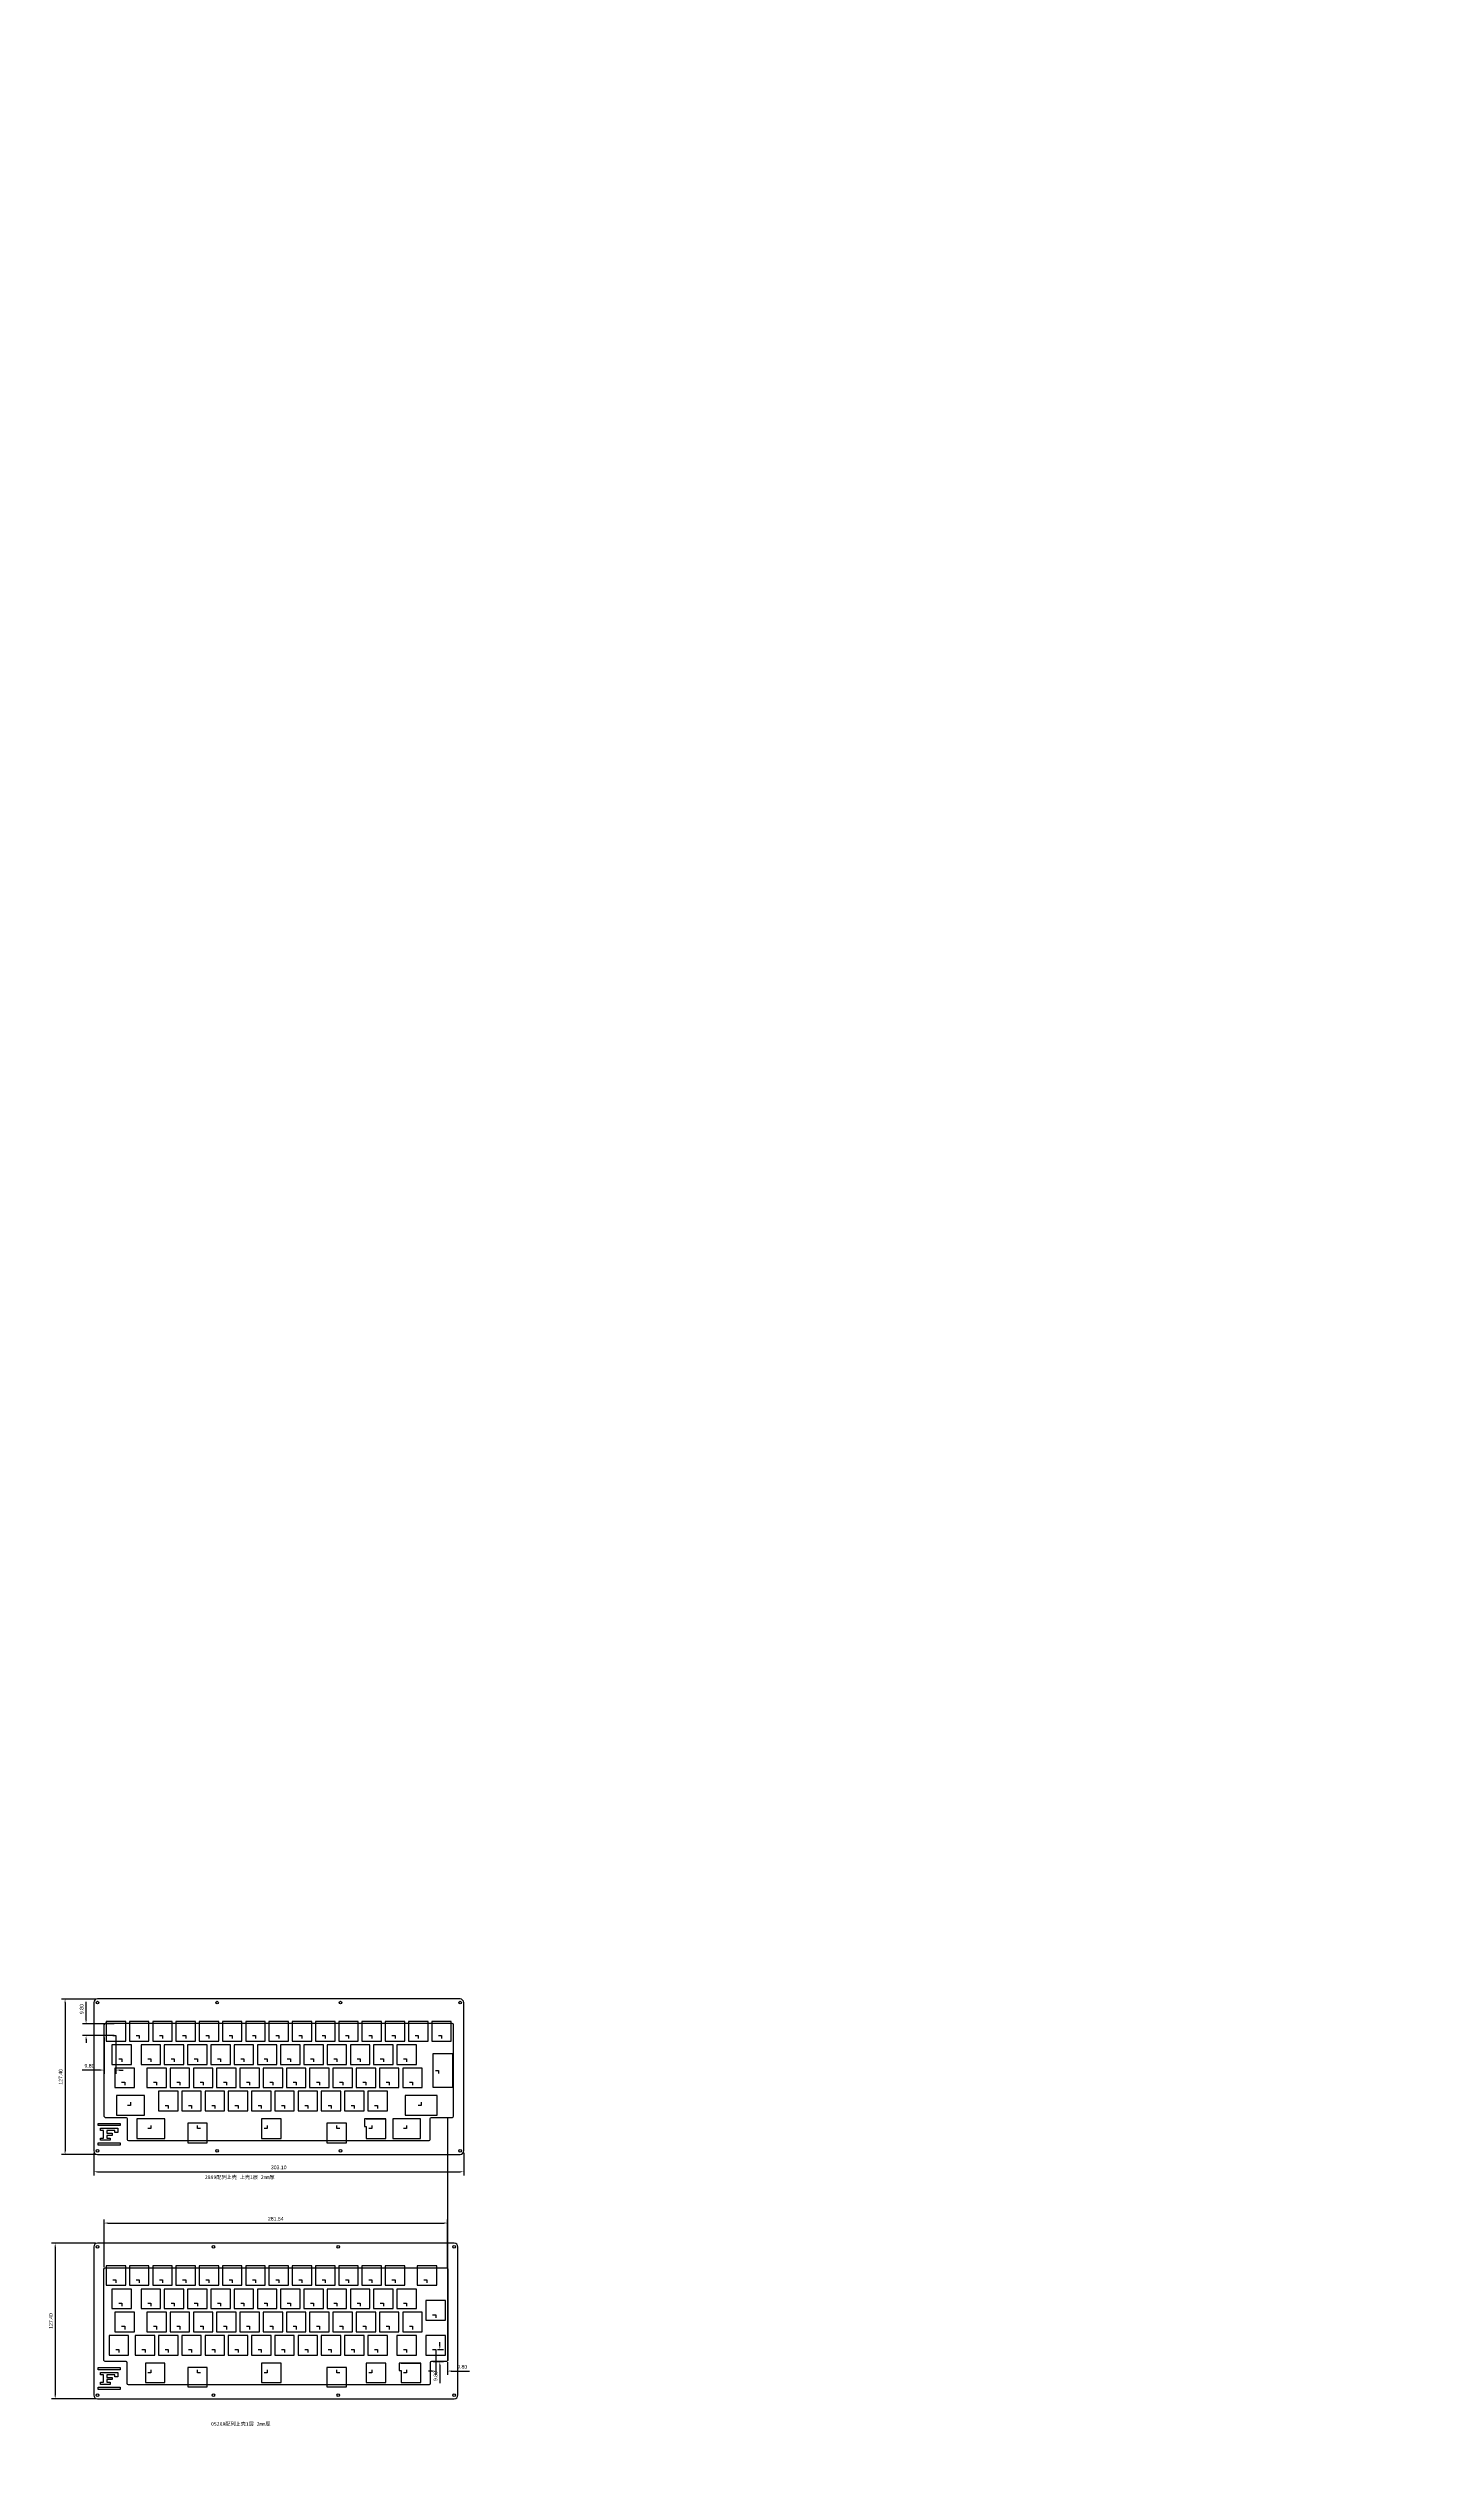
# Model space of a CAD drawing. Header units: millimetres. Extents: x -7565 to 5748, y -10126 to 3805.
# Drawn here: x -4784 to -3669, y -1402 to 582 of the extents above; entities that cross this region are included whole.
import ezdxf

# ---------------------------------------------------------------- set-up
doc = ezdxf.new("R2010")
doc.units = ezdxf.units.MM
doc.layers.get('Defpoints').update_dxf_attribs({"color": 3})
doc.layers.add('View Port', color=1, linetype='Continuous', plot=False)
doc.styles.add('Notes', font='arial.ttf', dxfattribs={"height": 3})
doc.styles.get("Standard").update_dxf_attribs({"font": 'arial.ttf'})
doc.dimstyles.new('Civil-Metric', dxfattribs={"dimtxt": 3, "dimasz": 3, "dimexe": 3, "dimexo": 1.5, "dimgap": 2, "dimtad": 1, "dimzin": 3, "dimdsep": 46, "dimtxsty": 'Standard', "dimcen": 3, "dimazin": 2, "dimtfac": 1, "dimtofl": 0, "dimtmove": 0, "dimatfit": 3, "dimfxl": 1, "dimfrac": 1, "dimtolj": 1, "dimtzin": 0, "dimarcsym": 0})

# ---------------------------------------------------------------- blocks, each defined once
blk = doc.blocks.new('*D64')
at = {"layer": 'Defpoints', "color": 0, "lineweight": -2, "transparency": 16777216}
for p, q in [((767, 537.5), (767, 579.8)), ((769.5, 578.5), (1066.9, 578.5)), ((1069.4, 537.5), (1069.4, 579.8)), ((-4724.8, -1756.8), (-4752.8, -1756.8)), ((-4749.8, -1759.8), (-4749.8, -1881.2)), ((-4724.8, -1884.2), (-4752.8, -1884.2))]:
    blk.add_line(p, q, dxfattribs=at)
at = {"layer": 'Defpoints', "color": 0, "transparency": 16777216}
for p in [(1069.4, 578.5), (767, 536.9), (1069.4, 536.9), (-4723.3, -1756.8), (-4749.8, -1884.2), (-4723.3, -1884.2)]:
    blk.add_point(p, dxfattribs=at)
for points in [[(769.5, 578.9), (769.5, 578.1), (767, 578.5)], [(1066.9, 578.9), (1066.9, 578.1), (1069.4, 578.5)], [(-4750.3, -1759.8), (-4749.3, -1759.8), (-4749.8, -1756.8)], [(-4750.3, -1881.2), (-4749.3, -1881.2), (-4749.8, -1884.2)]]:
    blk.add_solid(points, dxfattribs=at)
at = {"layer": 'Defpoints', "color": 0, "transparency": 16777216, "insert": (918.2, 580.6), "char_height": 2.5, "attachment_point": 5}
blk.add_mtext('302,34', dxfattribs=at)
at = {"layer": 'Defpoints', "color": 0, "transparency": 16777216, "insert": (-4753.4, -1820.5), "char_height": 3, "attachment_point": 5, "rotation": 90}
blk.add_mtext('\\A1;127.40', dxfattribs=at)
blk = doc.blocks.new('*D89')
at = {"layer": 'Defpoints', "color": 0, "lineweight": -2, "transparency": 16777216}
for p, q in [((-4745.3, -1015.1), (-4773.3, -1015.1)), ((-4770.3, -1018.1), (-4770.3, -1139.5)), ((-4745.3, -1142.5), (-4773.3, -1142.5))]:
    blk.add_line(p, q, dxfattribs=at)
at = {"layer": 'Defpoints', "color": 0, "transparency": 16777216}
for p in [(-4743.8, -1015.1), (-4770.3, -1142.5), (-4743.8, -1142.5)]:
    blk.add_point(p, dxfattribs=at)
for points in [[(-4770.8, -1018.1), (-4769.8, -1018.1), (-4770.3, -1015.1)], [(-4770.8, -1139.5), (-4769.8, -1139.5), (-4770.3, -1142.5)]]:
    blk.add_solid(points, dxfattribs=at)
at = {"layer": 'Defpoints', "color": 0, "transparency": 16777216, "insert": (-4773.9, -1078.8), "char_height": 3, "attachment_point": 5, "rotation": 90}
blk.add_mtext('\\A1;127.40', dxfattribs=at)
blk = doc.blocks.new('*D90')
at = {"layer": 'Defpoints', "color": 0, "lineweight": -2, "transparency": 16777216}
for p, q in [((-4745.3, -1215.1), (-4781.4, -1215.1)), ((-4778.4, -1218.1), (-4778.4, -1339.5)), ((-4745.3, -1342.5), (-4781.4, -1342.5))]:
    blk.add_line(p, q, dxfattribs=at)
at = {"layer": 'Defpoints', "color": 0, "transparency": 16777216}
for p in [(-4743.8, -1215.1), (-4778.4, -1342.5), (-4743.8, -1342.5)]:
    blk.add_point(p, dxfattribs=at)
for points in [[(-4778.9, -1218.1), (-4777.9, -1218.1), (-4778.4, -1215.1)], [(-4778.9, -1339.5), (-4777.9, -1339.5), (-4778.4, -1342.5)]]:
    blk.add_solid(points, dxfattribs=at)
at = {"layer": 'Defpoints', "color": 0, "transparency": 16777216, "insert": (-4781.9, -1278.8), "char_height": 3, "attachment_point": 5, "rotation": 90}
blk.add_mtext('\\A1;127.40', dxfattribs=at)
blk = doc.blocks.new('*D91')
at = {"layer": 'Defpoints', "color": 0, "lineweight": -2, "transparency": 16777216}
for p, q in [((-4753.1, -1032.3), (-4753.1, -1017.5)), ((-4730.1, -1035.3), (-4756.1, -1035.3)), ((-4730.1, -1045.1), (-4756.1, -1045.1)), ((-4753.1, -1048.1), (-4753.1, -1051.1))]:
    blk.add_line(p, q, dxfattribs=at)
at = {"layer": 'Defpoints', "color": 0, "transparency": 16777216}
for p in [(-4753.1, -1035.3), (-4728.6, -1035.3), (-4728.6, -1045.1)]:
    blk.add_point(p, dxfattribs=at)
for points in [[(-4753.6, -1032.3), (-4752.6, -1032.3), (-4753.1, -1035.3)], [(-4753.6, -1048.1), (-4752.6, -1048.1), (-4753.1, -1045.1)]]:
    blk.add_solid(points, dxfattribs=at)
at = {"layer": 'Defpoints', "color": 0, "transparency": 16777216, "insert": (-4756.7, -1023.4), "char_height": 3, "attachment_point": 5, "rotation": 90}
blk.add_mtext('\\A1;9.80', dxfattribs=at)
blk = doc.blocks.new('*D92')
at = {"layer": 'Defpoints', "color": 0, "lineweight": -2, "transparency": 16777216}
for p, q in [((-4738.4, -1046.6), (-4738.4, -1076.3)), ((-4728.6, -1046.6), (-4728.6, -1076.3)), ((-4741.4, -1073.3), (-4756.2, -1073.3)), ((-4725.6, -1073.3), (-4722.6, -1073.3))]:
    blk.add_line(p, q, dxfattribs=at)
at = {"layer": 'Defpoints', "color": 0, "transparency": 16777216}
for p in [(-4738.4, -1045.1), (-4728.6, -1045.1), (-4738.4, -1073.3)]:
    blk.add_point(p, dxfattribs=at)
for points in [[(-4741.4, -1072.8), (-4741.4, -1073.8), (-4738.4, -1073.3)], [(-4725.6, -1072.8), (-4725.6, -1073.8), (-4728.6, -1073.3)]]:
    blk.add_solid(points, dxfattribs=at)
at = {"layer": 'Defpoints', "color": 0, "transparency": 16777216, "insert": (-4750.3, -1069.8), "char_height": 3, "attachment_point": 5}
blk.add_mtext('\\A1;9.80', dxfattribs=at)
blk = doc.blocks.new('*D93')
at = {"layer": 'Defpoints', "color": 0, "lineweight": -2, "transparency": 16777216}
for p, q in [((-4465.2, -1302.2), (-4460.3, -1302.2)), ((-4463.3, -1299.2), (-4463.3, -1296.2)), ((-4468.7, -1312), (-4460.3, -1312)), ((-4463.3, -1315), (-4463.3, -1329.8))]:
    blk.add_line(p, q, dxfattribs=at)
at = {"layer": 'Defpoints', "color": 0, "transparency": 16777216}
for p in [(-4466.7, -1302.2), (-4470.2, -1312), (-4463.3, -1312)]:
    blk.add_point(p, dxfattribs=at)
for points in [[(-4463.8, -1299.2), (-4462.8, -1299.2), (-4463.3, -1302.2)], [(-4463.8, -1315), (-4462.8, -1315), (-4463.3, -1312)]]:
    blk.add_solid(points, dxfattribs=at)
at = {"layer": 'Defpoints', "color": 0, "transparency": 16777216, "insert": (-4466.8, -1323.9), "char_height": 3, "attachment_point": 5, "rotation": 90}
blk.add_mtext('\\A1;9.80', dxfattribs=at)
blk = doc.blocks.new('*D94')
at = {"layer": 'Defpoints', "color": 0, "lineweight": -2, "transparency": 16777216}
for p, q in [((-4466.7, -1303.7), (-4466.7, -1322.8)), ((-4469.7, -1319.8), (-4472.7, -1319.8)), ((-4456.9, -1312.5), (-4456.9, -1322.8)), ((-4453.9, -1319.8), (-4439.1, -1319.8))]:
    blk.add_line(p, q, dxfattribs=at)
at = {"layer": 'Defpoints', "color": 0, "transparency": 16777216}
for p in [(-4466.7, -1302.2), (-4456.9, -1311), (-4456.9, -1319.8)]:
    blk.add_point(p, dxfattribs=at)
for points in [[(-4469.7, -1319.3), (-4469.7, -1320.3), (-4466.7, -1319.8)], [(-4453.9, -1319.3), (-4453.9, -1320.3), (-4456.9, -1319.8)]]:
    blk.add_solid(points, dxfattribs=at)
at = {"layer": 'Defpoints', "color": 0, "transparency": 16777216, "insert": (-4445, -1316.3), "char_height": 3, "attachment_point": 5}
blk.add_mtext('\\A1;9.80', dxfattribs=at)
blk = doc.blocks.new('*D95')
at = {"layer": 'Defpoints', "color": 0, "lineweight": -2, "transparency": 16777216}
for p, q in [((-4738.4, -1234.8), (-4738.4, -1195.6)), ((-4735.4, -1198.6), (-4459.9, -1198.6)), ((-4456.9, -1234.8), (-4456.9, -1195.6))]:
    blk.add_line(p, q, dxfattribs=at)
at = {"layer": 'Defpoints', "color": 0, "transparency": 16777216}
for p in [(-4456.9, -1198.6), (-4738.4, -1236.3), (-4456.9, -1236.3)]:
    blk.add_point(p, dxfattribs=at)
for points in [[(-4735.4, -1198.1), (-4735.4, -1199.1), (-4738.4, -1198.6)], [(-4459.9, -1198.1), (-4459.9, -1199.1), (-4456.9, -1198.6)]]:
    blk.add_solid(points, dxfattribs=at)
at = {"layer": 'Defpoints', "color": 0, "transparency": 16777216, "insert": (-4597.7, -1195.1), "char_height": 3, "attachment_point": 5}
blk.add_mtext('\\A1;281.54', dxfattribs=at)
blk = doc.blocks.new('*D96')
at = {"layer": 'Defpoints', "color": 0, "lineweight": -2, "transparency": 16777216}
for p, q in [((-4746.8, -1141), (-4746.8, -1159.6)), ((-4443.7, -1141), (-4443.7, -1159.6)), ((-4743.8, -1156.6), (-4446.7, -1156.6))]:
    blk.add_line(p, q, dxfattribs=at)
at = {"layer": 'Defpoints', "color": 0, "transparency": 16777216}
for p in [(-4746.8, -1139.5), (-4443.7, -1139.5), (-4443.7, -1156.6)]:
    blk.add_point(p, dxfattribs=at)
for points in [[(-4743.8, -1156.1), (-4743.8, -1157.1), (-4746.8, -1156.6)], [(-4446.7, -1156.1), (-4446.7, -1157.1), (-4443.7, -1156.6)]]:
    blk.add_solid(points, dxfattribs=at)
at = {"layer": 'Defpoints', "color": 0, "transparency": 16777216, "insert": (-4595.3, -1153), "char_height": 3, "attachment_point": 5}
blk.add_mtext('\\A1;303.10', dxfattribs=at)

msp = doc.modelspace()

# ---------------------------------------------------------------- linework, layer by layer
for points in [[(-4746.822, -1018.063), (-4746.822, -1139.463, 0.41421356), (-4743.822, -1142.463), (-4446.722, -1142.463, 0.41421356), (-4443.722, -1139.463), (-4443.722, -1018.063, 0.41421356), (-4446.722, -1015.063), (-4743.822, -1015.063, 0.41421356)], [(-4471.172, -1113.013, -0.41421356), (-4470.172, -1112.013), (-4453.122, -1112.013, 0.41421356), (-4452.122, -1111.013), (-4452.122, -1036.263, 0.41421356), (-4453.122, -1035.263), (-4737.422, -1035.263, 0.41421356), (-4738.422, -1036.263), (-4738.422, -1111.013, 0.41421356), (-4737.422, -1112.013), (-4720.372, -1112.013, -0.41421356), (-4719.372, -1113.013), (-4719.372, -1130.063, 0.41421356), (-4718.372, -1131.063), (-4472.172, -1131.063, 0.41421356), (-4471.172, -1130.063)], [(-4448.485, -1339.463), (-4448.485, -1218.063, 0.41421356), (-4451.485, -1215.063), (-4743.822, -1215.063, 0.41421356), (-4746.822, -1218.063), (-4746.822, -1339.463, 0.41421356), (-4743.822, -1342.463), (-4451.485, -1342.463, 0.41421356)], [(-4456.885, -1236.263), (-4456.885, -1311.013, -0.41421356), (-4457.885, -1312.013), (-4470.172, -1312.013, 0.41421356), (-4471.172, -1313.013), (-4471.172, -1330.063, -0.41421356), (-4472.172, -1331.063), (-4718.372, -1331.063, -0.41421356), (-4719.372, -1330.063), (-4719.372, -1313.013, 0.41421356), (-4720.372, -1312.013), (-4737.422, -1312.013, -0.41421356), (-4738.422, -1311.013), (-4738.422, -1236.263, -0.41421356), (-4737.422, -1235.263), (-4457.885, -1235.263, -0.41421356)]]:
    msp.add_lwpolyline(points, format="xyb", close=True)
for centre in [(-4743.822, -1018.063), (-4645.822, -1018.063), (-4544.722, -1018.063), (-4446.722, -1018.063), (-4743.822, -1139.463), (-4645.822, -1139.463), (-4544.722, -1139.463), (-4446.722, -1139.463), (-4743.822, -1218.063), (-4648.822, -1218.063), (-4546.485, -1218.063), (-4451.485, -1218.063), (-4743.822, -1339.463), (-4648.822, -1339.463), (-4546.485, -1339.463), (-4451.485, -1339.463)]:
    msp.add_circle(centre, 1.1)
at = {"layer": 'Defpoints'}
msp.add_line((-4456.885, -1311.013), (-4456.885, -1112.013), dxfattribs=at)
for points in [[(-4743.323, -1116.978), (-4725.096, -1116.978), (-4725.096, -1118.79), (-4743.323, -1118.79)], [(-4736.211, -1128.978), (-4733.449, -1128.978), (-4733.449, -1130.79), (-4741.323, -1130.79), (-4741.323, -1128.978), (-4738.823, -1128.978), (-4738.823, -1122.79), (-4741.323, -1122.79), (-4741.323, -1120.978), (-4727.096, -1120.978), (-4727.096, -1124.478), (-4729.409, -1124.478), (-4729.409, -1122.79), (-4736.211, -1122.79), (-4736.211, -1124.978), (-4731.596, -1124.978), (-4731.596, -1126.79), (-4736.211, -1126.79)], [(-4743.323, -1132.978), (-4725.096, -1132.978), (-4725.096, -1134.79), (-4743.323, -1134.79)], [(-4743.323, -1316.978), (-4725.096, -1316.978), (-4725.096, -1318.79), (-4743.323, -1318.79)], [(-4736.211, -1328.978), (-4733.449, -1328.978), (-4733.449, -1330.79), (-4741.323, -1330.79), (-4741.323, -1328.978), (-4738.823, -1328.978), (-4738.823, -1322.79), (-4741.323, -1322.79), (-4741.323, -1320.978), (-4727.096, -1320.978), (-4727.096, -1324.478), (-4729.409, -1324.478), (-4729.409, -1322.79), (-4736.211, -1322.79), (-4736.211, -1324.978), (-4731.596, -1324.978), (-4731.596, -1326.79), (-4736.211, -1326.79)], [(-4743.323, -1332.978), (-4725.096, -1332.978), (-4725.096, -1334.79), (-4743.323, -1334.79)]]:
    msp.add_lwpolyline(points, close=True, dxfattribs=at)
at = {"layer": 'View Port'}
for points in [[(-4720.622, -1049.563), (-4720.622, -1033.563), (-4736.622, -1033.563), (-4736.622, -1049.563)], [(-4701.572, -1049.563), (-4701.572, -1033.563), (-4717.572, -1033.563), (-4717.572, -1049.563)], [(-4682.522, -1049.563), (-4682.522, -1033.563), (-4698.522, -1033.563), (-4698.522, -1049.563)], [(-4663.472, -1049.563), (-4663.472, -1033.563), (-4679.472, -1033.563), (-4679.472, -1049.563)], [(-4644.422, -1049.563), (-4644.422, -1033.563), (-4660.422, -1033.563), (-4660.422, -1049.563)], [(-4625.372, -1049.563), (-4625.372, -1033.563), (-4641.372, -1033.563), (-4641.372, -1049.563)], [(-4606.322, -1049.563), (-4606.322, -1033.563), (-4622.322, -1033.563), (-4622.322, -1049.563)], [(-4587.272, -1049.563), (-4587.272, -1033.563), (-4603.272, -1033.563), (-4603.272, -1049.563)], [(-4568.222, -1049.563), (-4568.222, -1033.563), (-4584.222, -1033.563), (-4584.222, -1049.563)], [(-4549.172, -1049.563), (-4549.172, -1033.563), (-4565.172, -1033.563), (-4565.172, -1049.563)], [(-4530.122, -1049.563), (-4530.122, -1033.563), (-4546.122, -1033.563), (-4546.122, -1049.563)], [(-4511.072, -1049.563), (-4511.072, -1033.563), (-4527.072, -1033.563), (-4527.072, -1049.563)], [(-4492.022, -1049.563), (-4492.022, -1033.563), (-4508.022, -1033.563), (-4508.022, -1049.563)], [(-4472.972, -1049.563), (-4472.972, -1033.563), (-4488.972, -1033.563), (-4488.972, -1049.563)], [(-4453.922, -1049.563), (-4453.922, -1033.563), (-4469.922, -1033.563), (-4469.922, -1049.563)], [(-4715.86, -1068.613), (-4715.86, -1052.613), (-4731.86, -1052.613), (-4731.86, -1068.613)], [(-4692.047, -1068.613), (-4692.047, -1052.613), (-4708.047, -1052.613), (-4708.047, -1068.613)], [(-4672.997, -1068.613), (-4672.997, -1052.613), (-4688.997, -1052.613), (-4688.997, -1068.613)], [(-4653.947, -1068.613), (-4653.947, -1052.613), (-4669.947, -1052.613), (-4669.947, -1068.613)], [(-4634.897, -1068.613), (-4634.897, -1052.613), (-4650.897, -1052.613), (-4650.897, -1068.613)], [(-4615.847, -1068.613), (-4615.847, -1052.613), (-4631.847, -1052.613), (-4631.847, -1068.613)], [(-4596.797, -1068.613), (-4596.797, -1052.613), (-4612.797, -1052.613), (-4612.797, -1068.613)], [(-4577.747, -1068.613), (-4577.747, -1052.613), (-4593.747, -1052.613), (-4593.747, -1068.613)], [(-4558.697, -1068.613), (-4558.697, -1052.613), (-4574.697, -1052.613), (-4574.697, -1068.613)], [(-4539.647, -1068.613), (-4539.647, -1052.613), (-4555.647, -1052.613), (-4555.647, -1068.613)], [(-4520.597, -1068.613), (-4520.597, -1052.613), (-4536.597, -1052.613), (-4536.597, -1068.613)], [(-4501.547, -1068.613), (-4501.547, -1052.613), (-4517.547, -1052.613), (-4517.547, -1068.613)], [(-4482.497, -1068.613), (-4482.497, -1052.613), (-4498.497, -1052.613), (-4498.497, -1068.613)], [(-4452.804, -1065.638), (-4452.804, -1081.638), (-4452.804, -1087.563), (-4464.304, -1087.563), (-4468.804, -1087.563), (-4468.804, -1081.638), (-4468.804, -1065.638), (-4468.804, -1059.713), (-4464.304, -1059.713), (-4452.804, -1059.713)], [(-4713.479, -1087.663), (-4713.479, -1071.663), (-4729.479, -1071.663), (-4729.479, -1087.663)], [(-4687.285, -1087.663), (-4687.285, -1071.663), (-4703.285, -1071.663), (-4703.285, -1087.663)], [(-4677.76, -1106.713), (-4677.76, -1090.713), (-4693.76, -1090.713), (-4693.76, -1106.713)], [(-4668.235, -1087.663), (-4668.235, -1071.663), (-4684.235, -1071.663), (-4684.235, -1087.663)], [(-4658.71, -1106.713), (-4658.71, -1090.713), (-4674.71, -1090.713), (-4674.71, -1106.713)], [(-4649.185, -1087.663), (-4649.185, -1071.663), (-4665.185, -1071.663), (-4665.185, -1087.663)], [(-4639.66, -1106.713), (-4639.66, -1090.713), (-4655.66, -1090.713), (-4655.66, -1106.713)], [(-4630.135, -1087.663), (-4630.135, -1071.663), (-4646.135, -1071.663), (-4646.135, -1087.663)], [(-4620.61, -1106.713), (-4620.61, -1090.713), (-4636.61, -1090.713), (-4636.61, -1106.713)], [(-4611.085, -1087.663), (-4611.085, -1071.663), (-4627.085, -1071.663), (-4627.085, -1087.663)], [(-4601.56, -1106.713), (-4601.56, -1090.713), (-4617.56, -1090.713), (-4617.56, -1106.713)], [(-4592.035, -1087.663), (-4592.035, -1071.663), (-4608.035, -1071.663), (-4608.035, -1087.663)], [(-4582.51, -1106.713), (-4582.51, -1090.713), (-4598.51, -1090.713), (-4598.51, -1106.713)], [(-4572.985, -1087.663), (-4572.985, -1071.663), (-4588.985, -1071.663), (-4588.985, -1087.663)], [(-4563.46, -1106.713), (-4563.46, -1090.713), (-4579.46, -1090.713), (-4579.46, -1106.713)], [(-4553.935, -1087.663), (-4553.935, -1071.663), (-4569.935, -1071.663), (-4569.935, -1087.663)], [(-4544.41, -1106.713), (-4544.41, -1090.713), (-4560.41, -1090.713), (-4560.41, -1106.713)], [(-4534.885, -1087.663), (-4534.885, -1071.663), (-4550.885, -1071.663), (-4550.885, -1087.663)], [(-4525.36, -1106.713), (-4525.36, -1090.713), (-4541.36, -1090.713), (-4541.36, -1106.713)], [(-4515.835, -1087.663), (-4515.835, -1071.663), (-4531.835, -1071.663), (-4531.835, -1087.663)], [(-4506.31, -1106.713), (-4506.31, -1090.713), (-4522.31, -1090.713), (-4522.31, -1106.713)], [(-4496.785, -1087.663), (-4496.785, -1071.663), (-4512.785, -1071.663), (-4512.785, -1087.663)], [(-4477.735, -1087.663), (-4477.735, -1071.663), (-4493.735, -1071.663), (-4493.735, -1087.663)], [(-4728.116, -1110.213), (-4705.316, -1110.213), (-4705.316, -1094.213), (-4728.116, -1094.213)], [(-4491.791, -1110.213), (-4465.391, -1110.213), (-4465.391, -1094.213), (-4491.791, -1094.213)], [(-4711.447, -1129.263), (-4688.647, -1129.263), (-4688.647, -1113.263), (-4711.447, -1113.263)], [(-4669.797, -1116.763), (-4669.797, -1132.763), (-4653.797, -1132.763), (-4653.797, -1116.763)], [(-4609.297, -1129.263), (-4593.297, -1129.263), (-4593.297, -1113.263), (-4609.297, -1113.263)], [(-4555.797, -1116.763), (-4555.797, -1132.763), (-4539.797, -1132.763), (-4539.797, -1116.763)], [(-4501.897, -1129.263), (-4479.097, -1129.263), (-4479.097, -1113.263), (-4501.897, -1113.263)], [(-4720.622, -1249.563), (-4720.622, -1233.563), (-4736.622, -1233.563), (-4736.622, -1249.563)], [(-4701.572, -1249.563), (-4701.572, -1233.563), (-4717.572, -1233.563), (-4717.572, -1249.563)], [(-4682.522, -1249.563), (-4682.522, -1233.563), (-4698.522, -1233.563), (-4698.522, -1249.563)], [(-4663.472, -1249.563), (-4663.472, -1233.563), (-4679.472, -1233.563), (-4679.472, -1249.563)], [(-4644.422, -1249.563), (-4644.422, -1233.563), (-4660.422, -1233.563), (-4660.422, -1249.563)], [(-4625.372, -1249.563), (-4625.372, -1233.563), (-4641.372, -1233.563), (-4641.372, -1249.563)], [(-4606.322, -1249.563), (-4606.322, -1233.563), (-4622.322, -1233.563), (-4622.322, -1249.563)], [(-4587.272, -1249.563), (-4587.272, -1233.563), (-4603.272, -1233.563), (-4603.272, -1249.563)], [(-4568.222, -1249.563), (-4568.222, -1233.563), (-4584.222, -1233.563), (-4584.222, -1249.563)], [(-4549.172, -1249.563), (-4549.172, -1233.563), (-4565.172, -1233.563), (-4565.172, -1249.563)], [(-4530.122, -1249.563), (-4530.122, -1233.563), (-4546.122, -1233.563), (-4546.122, -1249.563)], [(-4511.072, -1249.563), (-4511.072, -1233.563), (-4527.072, -1233.563), (-4527.072, -1249.563)], [(-4492.022, -1249.563), (-4492.022, -1233.563), (-4508.022, -1233.563), (-4508.022, -1249.563)], [(-4465.829, -1249.563), (-4465.829, -1233.563), (-4481.829, -1233.563), (-4481.829, -1249.563)], [(-4715.86, -1268.613), (-4715.86, -1252.613), (-4731.86, -1252.613), (-4731.86, -1268.613)], [(-4692.047, -1268.613), (-4692.047, -1252.613), (-4708.047, -1252.613), (-4708.047, -1268.613)], [(-4672.997, -1268.613), (-4672.997, -1252.613), (-4688.997, -1252.613), (-4688.997, -1268.613)], [(-4653.947, -1268.613), (-4653.947, -1252.613), (-4669.947, -1252.613), (-4669.947, -1268.613)], [(-4634.897, -1268.613), (-4634.897, -1252.613), (-4650.897, -1252.613), (-4650.897, -1268.613)], [(-4615.847, -1268.613), (-4615.847, -1252.613), (-4631.847, -1252.613), (-4631.847, -1268.613)], [(-4596.797, -1268.613), (-4596.797, -1252.613), (-4612.797, -1252.613), (-4612.797, -1268.613)], [(-4577.747, -1268.613), (-4577.747, -1252.613), (-4593.747, -1252.613), (-4593.747, -1268.613)], [(-4558.697, -1268.613), (-4558.697, -1252.613), (-4574.697, -1252.613), (-4574.697, -1268.613)], [(-4539.647, -1268.613), (-4539.647, -1252.613), (-4555.647, -1252.613), (-4555.647, -1268.613)], [(-4520.597, -1268.613), (-4520.597, -1252.613), (-4536.597, -1252.613), (-4536.597, -1268.613)], [(-4501.547, -1268.613), (-4501.547, -1252.613), (-4517.547, -1252.613), (-4517.547, -1268.613)], [(-4482.497, -1268.613), (-4482.497, -1252.613), (-4498.497, -1252.613), (-4498.497, -1268.613)], [(-4458.685, -1278.138), (-4458.685, -1262.138), (-4474.685, -1262.138), (-4474.685, -1278.138)], [(-4713.479, -1287.663), (-4713.479, -1271.663), (-4729.479, -1271.663), (-4729.479, -1287.663)], [(-4687.285, -1287.663), (-4687.285, -1271.663), (-4703.285, -1271.663), (-4703.285, -1287.663)], [(-4668.235, -1287.663), (-4668.235, -1271.663), (-4684.235, -1271.663), (-4684.235, -1287.663)], [(-4649.185, -1287.663), (-4649.185, -1271.663), (-4665.185, -1271.663), (-4665.185, -1287.663)], [(-4630.135, -1287.663), (-4630.135, -1271.663), (-4646.135, -1271.663), (-4646.135, -1287.663)], [(-4611.085, -1287.663), (-4611.085, -1271.663), (-4627.085, -1271.663), (-4627.085, -1287.663)], [(-4592.035, -1287.663), (-4592.035, -1271.663), (-4608.035, -1271.663), (-4608.035, -1287.663)], [(-4572.985, -1287.663), (-4572.985, -1271.663), (-4588.985, -1271.663), (-4588.985, -1287.663)], [(-4553.935, -1287.663), (-4553.935, -1271.663), (-4569.935, -1271.663), (-4569.935, -1287.663)], [(-4534.885, -1287.663), (-4534.885, -1271.663), (-4550.885, -1271.663), (-4550.885, -1287.663)], [(-4515.835, -1287.663), (-4515.835, -1271.663), (-4531.835, -1271.663), (-4531.835, -1287.663)], [(-4496.785, -1287.663), (-4496.785, -1271.663), (-4512.785, -1271.663), (-4512.785, -1287.663)], [(-4477.735, -1287.663), (-4477.735, -1271.663), (-4493.735, -1271.663), (-4493.735, -1287.663)], [(-4718.241, -1306.713), (-4718.241, -1290.713), (-4734.241, -1290.713), (-4734.241, -1306.713)], [(-4696.81, -1306.713), (-4696.81, -1290.713), (-4712.81, -1290.713), (-4712.81, -1306.713)], [(-4677.76, -1306.713), (-4677.76, -1290.713), (-4693.76, -1290.713), (-4693.76, -1306.713)], [(-4658.71, -1306.713), (-4658.71, -1290.713), (-4674.71, -1290.713), (-4674.71, -1306.713)], [(-4639.66, -1306.713), (-4639.66, -1290.713), (-4655.66, -1290.713), (-4655.66, -1306.713)], [(-4620.61, -1306.713), (-4620.61, -1290.713), (-4636.61, -1290.713), (-4636.61, -1306.713)], [(-4601.56, -1306.713), (-4601.56, -1290.713), (-4617.56, -1290.713), (-4617.56, -1306.713)], [(-4582.51, -1306.713), (-4582.51, -1290.713), (-4598.51, -1290.713), (-4598.51, -1306.713)], [(-4563.46, -1306.713), (-4563.46, -1290.713), (-4579.46, -1290.713), (-4579.46, -1306.713)], [(-4544.41, -1306.713), (-4544.41, -1290.713), (-4560.41, -1290.713), (-4560.41, -1306.713)], [(-4525.36, -1306.713), (-4525.36, -1290.713), (-4541.36, -1290.713), (-4541.36, -1306.713)], [(-4506.31, -1306.713), (-4506.31, -1290.713), (-4522.31, -1290.713), (-4522.31, -1306.713)], [(-4482.497, -1306.713), (-4482.497, -1290.713), (-4498.497, -1290.713), (-4498.497, -1306.713)], [(-4458.685, -1306.713), (-4458.685, -1290.713), (-4474.685, -1290.713), (-4474.685, -1306.713)], [(-4704.547, -1329.263), (-4688.547, -1329.263), (-4688.547, -1313.263), (-4704.547, -1313.263)], [(-4669.797, -1316.763), (-4669.797, -1332.763), (-4653.797, -1332.763), (-4653.797, -1316.763)], [(-4609.297, -1329.263), (-4593.297, -1329.263), (-4593.297, -1313.263), (-4609.297, -1313.263)], [(-4555.797, -1316.763), (-4555.797, -1332.763), (-4539.797, -1332.763), (-4539.797, -1316.763)], [(-4523.572, -1329.263), (-4507.572, -1329.263), (-4507.572, -1313.263), (-4523.572, -1313.263)]]:
    msp.add_lwpolyline(points, close=True, dxfattribs=at)
for points in [[(-4731.122, -1045.063), (-4728.622, -1045.063), (-4728.622, -1047.563)], [(-4712.072, -1045.063), (-4709.572, -1045.063), (-4709.572, -1047.563)], [(-4693.022, -1045.063), (-4690.522, -1045.063), (-4690.522, -1047.563)], [(-4673.972, -1045.063), (-4671.472, -1045.063), (-4671.472, -1047.563)], [(-4654.922, -1045.063), (-4652.422, -1045.063), (-4652.422, -1047.563)], [(-4635.872, -1045.063), (-4633.372, -1045.063), (-4633.372, -1047.563)], [(-4616.822, -1045.063), (-4614.322, -1045.063), (-4614.322, -1047.563)], [(-4597.772, -1045.063), (-4595.272, -1045.063), (-4595.272, -1047.563)], [(-4578.722, -1045.063), (-4576.222, -1045.063), (-4576.222, -1047.563)], [(-4559.672, -1045.063), (-4557.172, -1045.063), (-4557.172, -1047.563)], [(-4540.622, -1045.063), (-4538.122, -1045.063), (-4538.122, -1047.563)], [(-4521.572, -1045.063), (-4519.072, -1045.063), (-4519.072, -1047.563)], [(-4502.522, -1045.063), (-4500.022, -1045.063), (-4500.022, -1047.563)], [(-4483.472, -1045.063), (-4480.972, -1045.063), (-4480.972, -1047.563)], [(-4464.422, -1045.063), (-4461.922, -1045.063), (-4461.922, -1047.563)], [(-4726.36, -1064.113), (-4723.86, -1064.113), (-4723.86, -1066.613)], [(-4702.547, -1064.113), (-4700.047, -1064.113), (-4700.047, -1066.613)], [(-4683.497, -1064.113), (-4680.997, -1064.113), (-4680.997, -1066.613)], [(-4664.447, -1064.113), (-4661.947, -1064.113), (-4661.947, -1066.613)], [(-4645.397, -1064.113), (-4642.897, -1064.113), (-4642.897, -1066.613)], [(-4626.347, -1064.113), (-4623.847, -1064.113), (-4623.847, -1066.613)], [(-4607.297, -1064.113), (-4604.797, -1064.113), (-4604.797, -1066.613)], [(-4588.247, -1064.113), (-4585.747, -1064.113), (-4585.747, -1066.613)], [(-4569.197, -1064.113), (-4566.697, -1064.113), (-4566.697, -1066.613)], [(-4550.147, -1064.113), (-4547.647, -1064.113), (-4547.647, -1066.613)], [(-4531.097, -1064.113), (-4528.597, -1064.113), (-4528.597, -1066.613)], [(-4512.047, -1064.113), (-4509.547, -1064.113), (-4509.547, -1066.613)], [(-4492.997, -1064.113), (-4490.497, -1064.113), (-4490.497, -1066.613)], [(-4723.979, -1083.163), (-4721.479, -1083.163), (-4721.479, -1085.663)], [(-4697.785, -1083.163), (-4695.285, -1083.163), (-4695.285, -1085.663)], [(-4678.735, -1083.163), (-4676.235, -1083.163), (-4676.235, -1085.663)], [(-4659.685, -1083.163), (-4657.185, -1083.163), (-4657.185, -1085.663)], [(-4640.635, -1083.163), (-4638.135, -1083.163), (-4638.135, -1085.663)], [(-4621.585, -1083.163), (-4619.085, -1083.163), (-4619.085, -1085.663)], [(-4602.535, -1083.163), (-4600.035, -1083.163), (-4600.035, -1085.663)], [(-4583.485, -1083.163), (-4580.985, -1083.163), (-4580.985, -1085.663)], [(-4564.435, -1083.163), (-4561.935, -1083.163), (-4561.935, -1085.663)], [(-4545.385, -1083.163), (-4542.885, -1083.163), (-4542.885, -1085.663)], [(-4526.335, -1083.163), (-4523.835, -1083.163), (-4523.835, -1085.663)], [(-4507.285, -1083.163), (-4504.785, -1083.163), (-4504.785, -1085.663)], [(-4488.235, -1083.163), (-4485.735, -1083.163), (-4485.735, -1085.663)], [(-4466.804, -1073.638), (-4464.304, -1073.638), (-4464.304, -1076.138)], [(-4716.716, -1099.713), (-4716.716, -1102.213), (-4719.216, -1102.213)], [(-4688.26, -1102.213), (-4685.76, -1102.213), (-4685.76, -1104.713)], [(-4669.21, -1102.213), (-4666.71, -1102.213), (-4666.71, -1104.713)], [(-4650.16, -1102.213), (-4647.66, -1102.213), (-4647.66, -1104.713)], [(-4631.11, -1102.213), (-4628.61, -1102.213), (-4628.61, -1104.713)], [(-4612.06, -1102.213), (-4609.56, -1102.213), (-4609.56, -1104.713)], [(-4593.01, -1102.213), (-4590.51, -1102.213), (-4590.51, -1104.713)], [(-4573.96, -1102.213), (-4571.46, -1102.213), (-4571.46, -1104.713)], [(-4554.91, -1102.213), (-4552.41, -1102.213), (-4552.41, -1104.713)], [(-4535.86, -1102.213), (-4533.36, -1102.213), (-4533.36, -1104.713)], [(-4516.81, -1102.213), (-4514.31, -1102.213), (-4514.31, -1104.713)], [(-4478.591, -1099.713), (-4478.591, -1102.213), (-4481.091, -1102.213)], [(-4700.047, -1118.763), (-4700.047, -1121.263), (-4702.547, -1121.263)], [(-4659.297, -1121.263), (-4661.797, -1121.263), (-4661.797, -1118.763)], [(-4604.797, -1118.763), (-4604.797, -1121.263), (-4607.297, -1121.263)], [(-4545.297, -1121.263), (-4547.797, -1121.263), (-4547.797, -1118.763)], [(-4523.572, -1113.263), (-4507.572, -1113.263), (-4525.072, -1113.263), (-4525.072, -1119.463), (-4523.572, -1119.463), (-4523.572, -1129.263), (-4507.572, -1129.263), (-4507.572, -1113.263)], [(-4519.072, -1118.763), (-4519.072, -1121.263), (-4521.572, -1121.263)], [(-4490.497, -1118.763), (-4490.497, -1121.263), (-4492.997, -1121.263)], [(-4731.122, -1245.063), (-4728.622, -1245.063), (-4728.622, -1247.563)], [(-4712.072, -1245.063), (-4709.572, -1245.063), (-4709.572, -1247.563)], [(-4693.022, -1245.063), (-4690.522, -1245.063), (-4690.522, -1247.563)], [(-4673.972, -1245.063), (-4671.472, -1245.063), (-4671.472, -1247.563)], [(-4654.922, -1245.063), (-4652.422, -1245.063), (-4652.422, -1247.563)], [(-4635.872, -1245.063), (-4633.372, -1245.063), (-4633.372, -1247.563)], [(-4616.822, -1245.063), (-4614.322, -1245.063), (-4614.322, -1247.563)], [(-4597.772, -1245.063), (-4595.272, -1245.063), (-4595.272, -1247.563)], [(-4578.722, -1245.063), (-4576.222, -1245.063), (-4576.222, -1247.563)], [(-4559.672, -1245.063), (-4557.172, -1245.063), (-4557.172, -1247.563)], [(-4540.622, -1245.063), (-4538.122, -1245.063), (-4538.122, -1247.563)], [(-4521.572, -1245.063), (-4519.072, -1245.063), (-4519.072, -1247.563)], [(-4502.522, -1245.063), (-4500.022, -1245.063), (-4500.022, -1247.563)], [(-4476.329, -1245.063), (-4473.829, -1245.063), (-4473.829, -1247.563)], [(-4726.36, -1264.113), (-4723.86, -1264.113), (-4723.86, -1266.613)], [(-4702.547, -1264.113), (-4700.047, -1264.113), (-4700.047, -1266.613)], [(-4683.497, -1264.113), (-4680.997, -1264.113), (-4680.997, -1266.613)], [(-4664.447, -1264.113), (-4661.947, -1264.113), (-4661.947, -1266.613)], [(-4645.397, -1264.113), (-4642.897, -1264.113), (-4642.897, -1266.613)], [(-4626.347, -1264.113), (-4623.847, -1264.113), (-4623.847, -1266.613)], [(-4607.297, -1264.113), (-4604.797, -1264.113), (-4604.797, -1266.613)], [(-4588.247, -1264.113), (-4585.747, -1264.113), (-4585.747, -1266.613)], [(-4569.197, -1264.113), (-4566.697, -1264.113), (-4566.697, -1266.613)], [(-4550.147, -1264.113), (-4547.647, -1264.113), (-4547.647, -1266.613)], [(-4531.097, -1264.113), (-4528.597, -1264.113), (-4528.597, -1266.613)], [(-4512.047, -1264.113), (-4509.547, -1264.113), (-4509.547, -1266.613)], [(-4492.997, -1264.113), (-4490.497, -1264.113), (-4490.497, -1266.613)], [(-4723.979, -1283.163), (-4721.479, -1283.163), (-4721.479, -1285.663)], [(-4697.785, -1283.163), (-4695.285, -1283.163), (-4695.285, -1285.663)], [(-4678.735, -1283.163), (-4676.235, -1283.163), (-4676.235, -1285.663)], [(-4659.685, -1283.163), (-4657.185, -1283.163), (-4657.185, -1285.663)], [(-4640.635, -1283.163), (-4638.135, -1283.163), (-4638.135, -1285.663)], [(-4621.585, -1283.163), (-4619.085, -1283.163), (-4619.085, -1285.663)], [(-4602.535, -1283.163), (-4600.035, -1283.163), (-4600.035, -1285.663)], [(-4583.485, -1283.163), (-4580.985, -1283.163), (-4580.985, -1285.663)], [(-4564.435, -1283.163), (-4561.935, -1283.163), (-4561.935, -1285.663)], [(-4545.385, -1283.163), (-4542.885, -1283.163), (-4542.885, -1285.663)], [(-4526.335, -1283.163), (-4523.835, -1283.163), (-4523.835, -1285.663)], [(-4507.285, -1283.163), (-4504.785, -1283.163), (-4504.785, -1285.663)], [(-4488.235, -1283.163), (-4485.735, -1283.163), (-4485.735, -1285.663)], [(-4469.185, -1273.638), (-4466.685, -1273.638), (-4466.685, -1276.138)], [(-4728.741, -1302.213), (-4726.241, -1302.213), (-4726.241, -1304.713)], [(-4707.31, -1302.213), (-4704.81, -1302.213), (-4704.81, -1304.713)], [(-4688.26, -1302.213), (-4685.76, -1302.213), (-4685.76, -1304.713)], [(-4669.21, -1302.213), (-4666.71, -1302.213), (-4666.71, -1304.713)], [(-4650.16, -1302.213), (-4647.66, -1302.213), (-4647.66, -1304.713)], [(-4631.11, -1302.213), (-4628.61, -1302.213), (-4628.61, -1304.713)], [(-4612.06, -1302.213), (-4609.56, -1302.213), (-4609.56, -1304.713)], [(-4593.01, -1302.213), (-4590.51, -1302.213), (-4590.51, -1304.713)], [(-4573.96, -1302.213), (-4571.46, -1302.213), (-4571.46, -1304.713)], [(-4554.91, -1302.213), (-4552.41, -1302.213), (-4552.41, -1304.713)], [(-4535.86, -1302.213), (-4533.36, -1302.213), (-4533.36, -1304.713)], [(-4516.81, -1302.213), (-4514.31, -1302.213), (-4514.31, -1304.713)], [(-4492.997, -1302.213), (-4490.497, -1302.213), (-4490.497, -1304.713)], [(-4469.185, -1302.213), (-4466.685, -1302.213), (-4466.685, -1304.713)], [(-4700.047, -1318.763), (-4700.047, -1321.263), (-4702.547, -1321.263)], [(-4659.297, -1321.263), (-4661.797, -1321.263), (-4661.797, -1318.763)], [(-4604.797, -1318.763), (-4604.797, -1321.263), (-4607.297, -1321.263)], [(-4545.297, -1321.263), (-4547.797, -1321.263), (-4547.797, -1318.763)], [(-4519.072, -1318.763), (-4519.072, -1321.263), (-4521.572, -1321.263)], [(-4494.997, -1313.263), (-4478.997, -1313.263), (-4496.497, -1313.263), (-4496.497, -1319.463), (-4494.997, -1319.463), (-4494.997, -1329.263), (-4478.997, -1329.263), (-4478.997, -1313.263)], [(-4490.497, -1318.763), (-4490.497, -1321.263), (-4492.997, -1321.263)]]:
    msp.add_lwpolyline(points, dxfattribs=at)

# ---------------------------------------------------------------- texts
at = {"char_height": 3, "attachment_point": 1, "style": 'Notes'}
for s, insert in [('{\\fSimSun|b0|i0|c134|p2;2899配列上壳\\fSimSun|b0|i0|c0|p2; \\fSimSun|b0|i0|c134|p2;上壳1层 2mm厚}', (-4655.743, -1159.485)), ('{\\fSimSun|b0|i0|c134|p2;0520A配列上壳1层 2mm厚}', (-4650.74, -1361.58))]:
    msp.add_mtext_dynamic_manual_height_columns(s, width=148.75752, gutter_width=15, heights=[0], dxfattribs=dict(at, insert=insert))

# ---------------------------------------------------------------- dimensions: what is measured, and where the dimension line sits
at = {"layer": 'Defpoints'}
for base, p1, p2, picture, middle in [((-4749.84, -1884.231), (-4723.334, -1756.831), (-4723.334, -1884.231), '*D64', (-4753.372, -1820.531)), ((-4770.329, -1142.463), (-4743.822, -1015.063), (-4743.822, -1142.463), '*D89', (-4773.861, -1078.763)), ((-4753.134, -1035.263), (-4728.622, -1045.063), (-4728.622, -1035.263), '*D91', (-4756.665, -1023.372)), ((-4778.415, -1342.463), (-4743.822, -1215.063), (-4743.822, -1342.463), '*D90', (-4781.947, -1278.763)), ((-4463.255, -1312.013), (-4466.685, -1302.213), (-4470.172, -1312.013), '*D93', (-4466.787, -1323.904))]:
    dim = msp.add_linear_dim(base=base, p1=p1, p2=p2, angle=90, dimstyle='Civil-Metric', dxfattribs=at)
    dim.commit()
    dim.dimension.update_dxf_attribs({"geometry": picture, "text_midpoint": middle})
for base, p1, p2, picture, middle in [((-4738.422, -1073.292), (-4728.622, -1045.063), (-4738.422, -1045.063), '*D92', (-4750.314, -1069.76)), ((-4443.722, -1156.58), (-4746.822, -1139.463), (-4443.722, -1139.463), '*D96', (-4595.272, -1153.047)), ((-4456.885, -1198.62), (-4738.422, -1236.263), (-4456.885, -1236.263), '*D95', (-4597.654, -1195.088)), ((-4456.885, -1319.813), (-4466.685, -1302.213), (-4456.885, -1311.013), '*D94', (-4444.994, -1316.281))]:
    dim = msp.add_linear_dim(base=base, p1=p1, p2=p2, dimstyle='Civil-Metric', dxfattribs=at)
    dim.commit()
    dim.dimension.update_dxf_attribs({"geometry": picture, "text_midpoint": middle})

doc.saveas('drawing.dxf')
